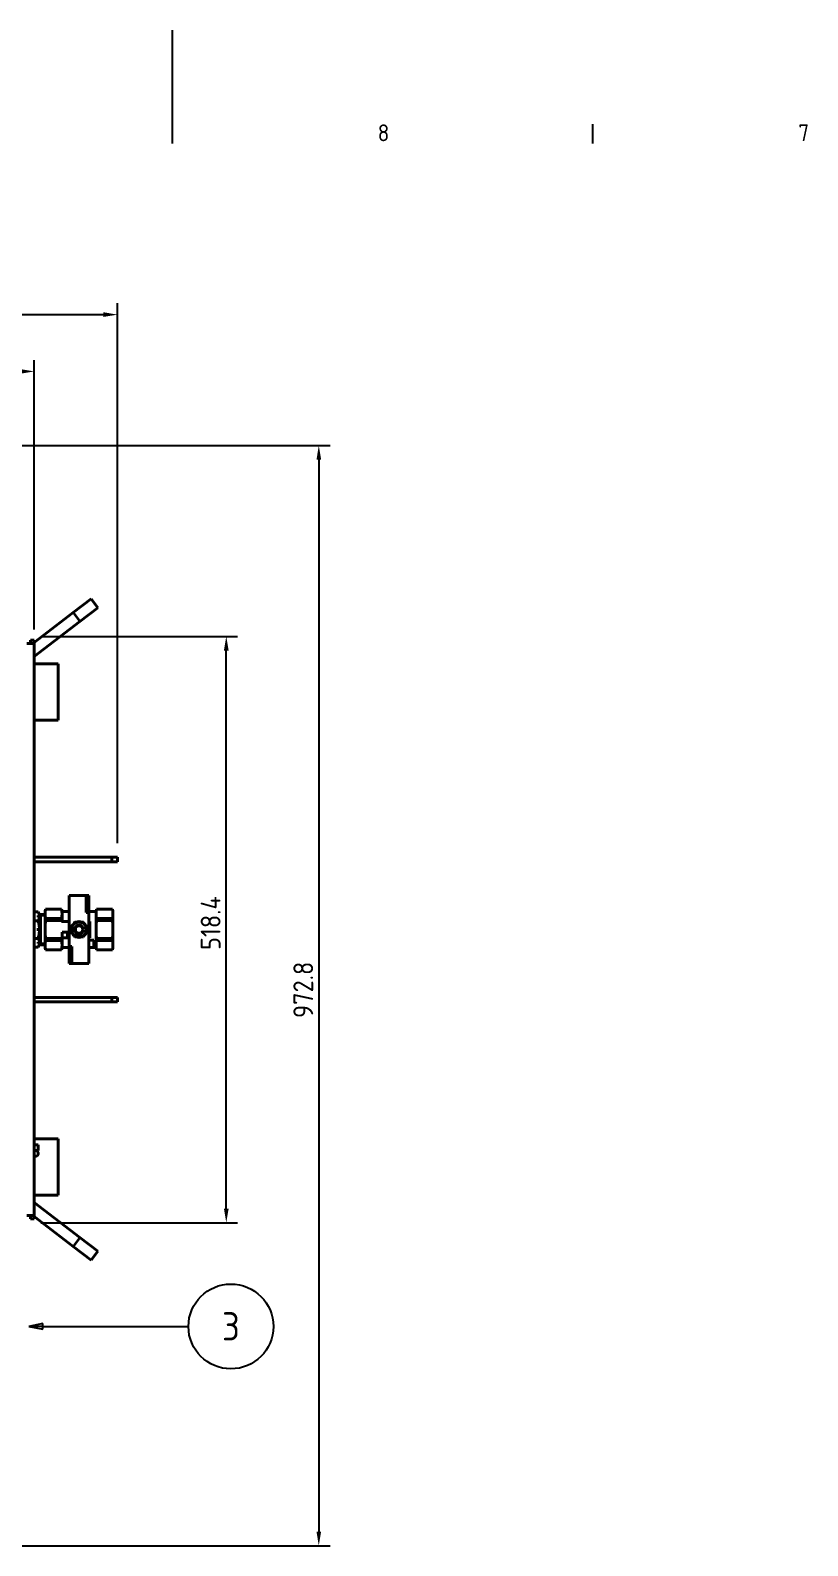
# Model space of a CAD drawing. Header units: millimetres. Extents: x 0 to 5945, y 0 to 4205.
# Drawn here: x 2847 to 3534, y 2865 to 4205 of the extents above; entities that cross this region are included whole.
import ezdxf

# ---------------------------------------------------------------- set-up
doc = ezdxf.new("R2010")
doc.units = ezdxf.units.MM
doc.header["$LTSCALE"] = 5
doc.layers.get('0').update_dxf_attribs({"color": 3, "lineweight": 25})
for name, color, linetype, lineweight in [('가시적인 것(ISO)', 3, 'Continuous', 40), ('가시적인 좁은 것(ISO)', 3, 'Continuous', 35), ('경계(ISO)', 7, 'Continuous', 25), ('기호(ISO)', 5, 'Continuous', 25), ('치수(ISO)', 2, 'Continuous', 25)]:
    doc.layers.add(name, color=color, linetype=linetype, lineweight=lineweight)
doc.styles.add('문자 텍스트_PSTEK_POSCO', font='isocp.shx')
doc.styles.add('부품번호텍스트_PSTEK_POSCO', font='isocp.shx')
doc.styles.add('치수 텍스트_PSTEK_POSCO', font='isocp.shx')
doc.dimstyles.new('치수_PSTEK_POSCO', dxfattribs={"dimscale": 5, "dimtxt": 3.5, "dimasz": 2.5, "dimexe": 2, "dimexo": 2.5, "dimgap": 1, "dimtad": 1, "dimrnd": 1e-08, "dimdsep": 46, "dimtxsty": '치수 텍스트_PSTEK_POSCO', "dimcen": 0.09, "dimdle": 10, "dimclrd": 7, "dimclre": 7, "dimclrt": 2, "dimadec": 1, "dimazin": 2, "dimtfac": 1, "dimtmove": 0, "dimatfit": 3, "dimfxl": 0, "dimtolj": 1, "dimlwd": -1, "dimlwe": -1, "dimarcsym": 0})

# ---------------------------------------------------------------- blocks, each defined once
blk = doc.blocks.new('경계 Default Border')
at = {"layer": '경계(ISO)'}
blk.add_line((668.81, 821), (668.81, 824.4), dxfattribs=at)
at = {"layer": '경계(ISO)', "flags": 128}
blk.add_lwpolyline([(594.5, 841), (594.5, 821)], dxfattribs=at)
at = {"layer": '경계(ISO)', "color": 2, "char_height": 3, "attachment_point": 7, "style": '문자 텍스트_PSTEK_POSCO'}
for s, insert in [('8', (630.8, 821.37)), ('7', (705.11, 821.39))]:
    blk.add_mtext(s, dxfattribs=dict(at, insert=insert))
blk = doc.blocks.new('품번기호2')
at = {"layer": '기호(ISO)', "color": 7}
for p, q in [((571.63, 612.29), (569.13, 611.79)), ((571.63, 611.79), (569.13, 611.79)), ((569.13, 611.79), (571.63, 611.29)), ((571.63, 611.29), (571.63, 612.29)), ((571.63, 611.79), (597.36, 611.79))]:
    blk.add_line(p, q, dxfattribs=at)
at = {"layer": '기호(ISO)', "color": 7, "flags": 128}
blk.add_lwpolyline([(571.63, 612.29), (569.13, 611.79)], dxfattribs=at)
at = {"layer": '기호(ISO)'}
blk.add_circle((604.86, 611.79), 7.5, dxfattribs=at)
at = {"layer": '기호(ISO)', "color": 7}
blk.add_solid([(571.63, 612.29), (569.13, 611.79), (571.63, 611.29), (571.63, 612.29)], dxfattribs=at)
at = {"layer": '기호(ISO)', "color": 7, "insert": (604.86, 611.82), "char_height": 5, "attachment_point": 5, "style": '부품번호텍스트_PSTEK_POSCO'}
blk.add_mtext('3', dxfattribs=at)
blk = doc.blocks.new('*D28')
at = {"layer": 'Defpoints', "color": 0}
for p in [(2844, 3669.1), (3020.2, 3669.1), (2844, 3150.7)]:
    blk.add_point(p, dxfattribs=at)
at = {"layer": '치수(ISO)', "color": 7}
for p, q in [((2856.5, 3669.1), (3030.2, 3669.1)), ((3020.2, 3163.2), (3020.2, 3656.6)), ((2856.5, 3150.7), (3030.2, 3150.7))]:
    blk.add_line(p, q, dxfattribs=at)
for points in [[(3018.1, 3656.6), (3022.3, 3656.6), (3020.2, 3669.1)], [(3018.1, 3163.2), (3022.3, 3163.2), (3020.2, 3150.7)]]:
    blk.add_solid(points, dxfattribs=at)
at = {"layer": '치수(ISO)', "color": 2, "insert": (3006.4, 3391.8), "char_height": 17.5, "attachment_point": 4, "rotation": 90, "style": '치수 텍스트_PSTEK_POSCO'}
blk.add_mtext('\\A1;518.4', dxfattribs=at)
blk = doc.blocks.new('*D29')
at = {"layer": 'Defpoints', "color": 0}
for p in [(2850.4, 3903.4), (2203, 3662.7), (2850.4, 3662.7)]:
    blk.add_point(p, dxfattribs=at)
at = {"layer": '치수(ISO)', "color": 7}
for p, q in [((2203, 3675.2), (2203, 3913.4)), ((2850.4, 3675.2), (2850.4, 3913.4)), ((2215.5, 3903.4), (2837.9, 3903.4))]:
    blk.add_line(p, q, dxfattribs=at)
for points in [[(2215.5, 3905.5), (2215.5, 3901.3), (2203, 3903.4)], [(2837.9, 3905.5), (2837.9, 3901.3), (2850.4, 3903.4)]]:
    blk.add_solid(points, dxfattribs=at)
at = {"layer": '치수(ISO)', "color": 2, "insert": (2499.9, 3917.2), "char_height": 17.5, "attachment_point": 4, "style": '치수 텍스트_PSTEK_POSCO'}
blk.add_mtext('\\A1;647.4', dxfattribs=at)
blk = doc.blocks.new('*D57')
at = {"layer": 'Defpoints', "color": 0}
for p in [(2924.2, 3953.6), (2924.2, 3473.9), (1547.2, 3428.7)]:
    blk.add_point(p, dxfattribs=at)
at = {"layer": '치수(ISO)', "color": 7}
for p, q in [((1547.2, 3441.2), (1547.2, 3963.6)), ((1559.7, 3953.6), (2911.7, 3953.6)), ((2924.2, 3486.4), (2924.2, 3963.6))]:
    blk.add_line(p, q, dxfattribs=at)
for points in [[(1559.7, 3955.7), (1559.7, 3951.6), (1547.2, 3953.6)], [(2911.7, 3955.7), (2911.7, 3951.6), (2924.2, 3953.6)]]:
    blk.add_solid(points, dxfattribs=at)
at = {"layer": '치수(ISO)', "color": 2, "insert": (2215.5, 3967.4), "char_height": 17.5, "attachment_point": 4, "style": '치수 텍스트_PSTEK_POSCO'}
blk.add_mtext('\\A1;1377', dxfattribs=at)
blk = doc.blocks.new('*D58')
at = {"layer": 'Defpoints', "color": 0}
for p in [(2791.7, 3837.9), (2728, 2865.1), (3101.9, 2865.1)]:
    blk.add_point(p, dxfattribs=at)
at = {"layer": '치수(ISO)', "color": 7}
for p, q in [((2804.2, 3837.9), (3111.9, 3837.9)), ((3101.9, 3825.4), (3101.9, 2877.6)), ((2740.5, 2865.1), (3111.9, 2865.1))]:
    blk.add_line(p, q, dxfattribs=at)
for points in [[(3099.9, 3825.4), (3104, 3825.4), (3101.9, 3837.9)], [(3099.9, 2877.6), (3104, 2877.6), (3101.9, 2865.1)]]:
    blk.add_solid(points, dxfattribs=at)
at = {"layer": '치수(ISO)', "color": 2, "insert": (3088.2, 3331.7), "char_height": 17.5, "attachment_point": 4, "rotation": 90, "style": '치수 텍스트_PSTEK_POSCO'}
blk.add_mtext('\\A1;972.8', dxfattribs=at)

msp = doc.modelspace()

# ---------------------------------------------------------------- linework, layer by layer
at = {"layer": '가시적인 것(ISO)'}
for p, q in [((2884.895, 3690.202), (2900.781, 3702.353)), ((2906.856, 3694.41), (2900.781, 3702.353)), ((2850.368, 3663.794), (2884.895, 3690.202)), ((2906.856, 3694.41), (2890.97, 3682.259)), ((2890.97, 3682.259), (2850.368, 3651.204)), ((2849.51, 3662.715), (2843.968, 3662.715)), ((2847.168, 3662.715), (2847.168, 3665.815)), ((2847.168, 3665.815), (2850.368, 3665.815)), ((2850.368, 3662.715), (2849.51, 3662.715)), ((2850.368, 3665.815), (2850.368, 3662.715)), ((2850.368, 3662.715), (2850.368, 3157.115)), ((2871.668, 3644.915), (2850.368, 3644.915)), ((2871.668, 3594.915), (2871.668, 3644.915)), ((2850.368, 3594.915), (2871.668, 3594.915)), ((2850.368, 3473.915), (2919.168, 3473.915)), ((2924.168, 3473.915), (2919.168, 3473.915)), ((2919.168, 3473.915), (2919.168, 3469.915)), ((2924.168, 3469.915), (2924.168, 3473.915)), ((2850.368, 3469.915), (2919.168, 3469.915)), ((2919.168, 3469.915), (2924.168, 3469.915)), ((2881.334, 3439.915), (2881.334, 3394.915)), ((2896.434, 3439.915), (2881.334, 3439.915)), ((2896.434, 3436.915), (2896.434, 3439.915)), ((2898.934, 3439.915), (2896.434, 3439.915)), ((2896.434, 3436.915), (2896.434, 3427.915)), ((2898.934, 3439.915), (2898.934, 3436.915)), ((2898.934, 3427.915), (2898.934, 3436.915)), ((2853.962, 3425.504), (2850.368, 3425.504)), ((2853.962, 3417.71), (2850.368, 3417.71)), ((2855.134, 3423.473), (2853.962, 3425.504)), ((2854.168, 3422.233), (2854.168, 3420.98)), ((2855.134, 3422.233), (2854.168, 3422.233)), ((2854.168, 3420.98), (2855.134, 3420.98)), ((2855.134, 3422.233), (2855.134, 3423.473)), ((2855.168, 3423.473), (2855.134, 3423.473)), ((2855.134, 3411.168), (2855.134, 3420.98)), ((2855.168, 3423.473), (2855.168, 3396.357)), ((2860.134, 3423.318), (2855.168, 3423.473)), ((2855.963, 3396.382), (2855.963, 3423.449)), ((2860.134, 3425.915), (2860.648, 3427.835)), ((2860.134, 3423.772), (2860.134, 3425.915)), ((2860.134, 3409.915), (2860.134, 3423.772)), ((2860.648, 3427.807), (2860.648, 3427.835)), ((2860.648, 3427.835), (2874.62, 3427.835)), ((2860.648, 3427.807), (2874.62, 3427.807)), ((2874.62, 3419.737), (2860.648, 3419.737)), ((2860.648, 3417.985), (2860.648, 3419.737)), ((2860.648, 3417.985), (2874.62, 3417.985)), ((2874.62, 3427.807), (2874.62, 3427.835)), ((2875.134, 3425.915), (2874.62, 3427.835)), ((2874.62, 3417.985), (2874.62, 3419.737)), ((2874.72, 3417.115), (2881.334, 3417.115)), ((2875.134, 3423.772), (2875.134, 3425.915)), ((2875.134, 3425.915), (2881.334, 3425.915)), ((2875.134, 3417.115), (2875.134, 3423.772)), ((2896.434, 3424.915), (2896.434, 3427.915)), ((2896.434, 3424.915), (2898.934, 3424.915)), ((2898.934, 3427.915), (2898.934, 3424.915)), ((2898.934, 3425.915), (2905.134, 3425.915)), ((2898.934, 3379.915), (2898.934, 3424.915)), ((2898.934, 3417.115), (2899.634, 3417.115)), ((2899.634, 3417.115), (2899.634, 3409.915)), ((2905.134, 3425.915), (2905.648, 3427.835)), ((2905.134, 3423.772), (2905.134, 3425.915)), ((2905.134, 3409.915), (2905.134, 3423.772)), ((2905.648, 3427.807), (2905.648, 3427.835)), ((2905.648, 3427.835), (2919.62, 3427.835)), ((2905.648, 3427.807), (2919.62, 3427.807)), ((2919.62, 3419.737), (2905.648, 3419.737)), ((2905.648, 3417.985), (2905.648, 3419.737)), ((2905.648, 3417.985), (2919.62, 3417.985)), ((2919.62, 3427.807), (2919.62, 3427.835)), ((2920.134, 3425.915), (2919.62, 3427.835)), ((2919.62, 3417.985), (2919.62, 3419.737)), ((2920.134, 3423.772), (2920.134, 3425.915)), ((2920.134, 3409.915), (2920.134, 3423.772)), ((2854.168, 3411.168), (2854.168, 3408.663)), ((2855.134, 3411.168), (2854.168, 3411.168)), ((2854.168, 3408.663), (2855.134, 3408.663)), ((2855.134, 3398.85), (2855.134, 3408.663)), ((2860.134, 3396.059), (2860.134, 3409.915)), ((2875.134, 3402.715), (2875.134, 3407.515)), ((2875.134, 3407.515), (2879.934, 3407.515)), ((2879.934, 3407.515), (2879.934, 3402.715)), ((2899.634, 3409.915), (2899.634, 3402.715)), ((2905.134, 3396.059), (2905.134, 3409.915)), ((2920.134, 3396.059), (2920.134, 3409.915)), ((2853.962, 3402.121), (2850.368, 3402.121)), ((2853.962, 3394.327), (2850.368, 3394.327)), ((2855.134, 3396.357), (2853.962, 3394.327)), ((2854.168, 3398.85), (2854.168, 3397.598)), ((2855.134, 3398.85), (2854.168, 3398.85)), ((2854.168, 3397.598), (2855.134, 3397.598)), ((2855.134, 3396.357), (2855.134, 3397.598)), ((2855.168, 3396.357), (2855.134, 3396.357)), ((2860.134, 3396.513), (2855.168, 3396.357)), ((2860.134, 3393.915), (2860.134, 3396.059)), ((2860.134, 3393.915), (2860.648, 3391.995)), ((2874.62, 3401.845), (2860.648, 3401.845)), ((2860.648, 3400.094), (2860.648, 3401.845)), ((2860.648, 3400.094), (2874.62, 3400.094)), ((2874.62, 3392.024), (2860.648, 3392.024)), ((2860.648, 3391.995), (2860.648, 3392.024)), ((2860.648, 3391.995), (2874.62, 3391.995)), ((2874.62, 3400.094), (2874.62, 3401.845)), ((2875.134, 3393.915), (2874.62, 3391.995)), ((2874.62, 3391.995), (2874.62, 3392.024)), ((2875.134, 3402.715), (2874.72, 3402.715)), ((2879.934, 3402.715), (2875.134, 3402.715)), ((2875.134, 3396.059), (2875.134, 3402.715)), ((2875.134, 3393.915), (2875.134, 3396.059)), ((2875.134, 3393.915), (2881.334, 3393.915)), ((2881.334, 3402.715), (2879.934, 3402.715)), ((2881.334, 3391.915), (2881.334, 3394.915)), ((2883.834, 3394.915), (2881.334, 3394.915)), ((2881.334, 3391.915), (2881.334, 3382.915)), ((2883.834, 3394.915), (2883.834, 3391.915)), ((2883.834, 3382.915), (2883.834, 3391.915)), ((2899.634, 3402.715), (2898.934, 3402.715)), ((2898.934, 3400.415), (2903.134, 3400.415)), ((2903.134, 3393.915), (2898.934, 3393.915)), ((2903.134, 3400.415), (2903.134, 3393.915)), ((2903.134, 3393.915), (2905.134, 3393.915)), ((2905.134, 3393.915), (2905.134, 3396.059)), ((2905.134, 3393.915), (2905.648, 3391.995)), ((2919.62, 3401.845), (2905.648, 3401.845)), ((2905.648, 3400.094), (2905.648, 3401.845)), ((2905.648, 3400.094), (2919.62, 3400.094)), ((2919.62, 3392.024), (2905.648, 3392.024)), ((2905.648, 3391.995), (2905.648, 3392.024)), ((2905.648, 3391.995), (2919.62, 3391.995)), ((2919.62, 3400.094), (2919.62, 3401.845)), ((2920.134, 3393.915), (2919.62, 3391.995)), ((2919.62, 3391.995), (2919.62, 3392.024)), ((2920.134, 3393.915), (2920.134, 3396.059)), ((2881.334, 3379.915), (2881.334, 3382.915)), ((2881.334, 3379.915), (2883.834, 3379.915)), ((2883.834, 3382.915), (2883.834, 3379.915)), ((2883.834, 3379.915), (2898.934, 3379.915)), ((2850.368, 3349.915), (2919.168, 3349.915)), ((2924.168, 3349.915), (2919.168, 3349.915)), ((2919.168, 3349.915), (2919.168, 3345.915)), ((2924.168, 3345.915), (2924.168, 3349.915)), ((2850.368, 3345.915), (2919.168, 3345.915)), ((2919.168, 3345.915), (2924.168, 3345.915)), ((2871.668, 3224.915), (2850.368, 3224.915)), ((2850.368, 3219.415), (2854.168, 3219.415)), ((2854.168, 3214.415), (2854.168, 3219.415)), ((2871.668, 3174.915), (2871.668, 3224.915)), ((2850.368, 3214.415), (2851.668, 3214.415)), ((2851.668, 3209.415), (2850.368, 3209.415)), ((2854.168, 3214.415), (2851.668, 3214.415)), ((2871.668, 3174.915), (2850.368, 3174.915)), ((2890.97, 3137.571), (2850.368, 3168.626)), ((2843.968, 3157.115), (2849.51, 3157.115)), ((2847.168, 3154.015), (2847.168, 3157.115)), ((2847.168, 3154.015), (2850.368, 3154.015)), ((2849.51, 3157.115), (2850.368, 3157.115)), ((2850.368, 3157.115), (2850.368, 3154.015)), ((2850.368, 3156.037), (2884.895, 3129.628)), ((2890.97, 3137.571), (2906.856, 3125.421)), ((2900.781, 3117.478), (2884.895, 3129.628)), ((2900.781, 3117.478), (2906.856, 3125.421))]:
    msp.add_line(p, q, dxfattribs=at)
for radius in [4, 3.233]:
    msp.add_circle((2890.134, 3409.915), radius, dxfattribs=at)
for centre, radius, start, end in [((2890.134, 3409.915), 7, 68.213211, 111.786789), ((2890.134, 3409.915), 7, 128.213211, 171.786789), ((2890.134, 3409.915), 7, 188.213211, 231.786789), ((2890.134, 3409.915), 6.5, 150, 210), ((2890.134, 3409.915), 6.5, 90, 150), ((2890.134, 3409.915), 6.5, 210, 270), ((2890.134, 3409.915), 7, 248.213211, 291.786789), ((2890.134, 3409.915), 6.5, 30, 90), ((2890.134, 3409.915), 6.5, 270, 330), ((2890.134, 3409.915), 7, 8.213211, 51.786789), ((2890.134, 3409.915), 7, 308.213211, 351.786789), ((2890.134, 3409.915), 6.5, 330, 30), ((2851.668, 3211.915), 2.5, 270, 90)]:
    msp.add_arc(centre, radius, start, end, dxfattribs=at)
for points, weights in [([(2853.962, 3425.504), (2854.972, 3423.755), (2855.134, 3422.233)], [1.00007075032, 1.03163894694, 1.01059853484]), ([(2855.134, 3420.98), (2854.972, 3419.459), (2853.962, 3417.71)], [1.01059853484, 1.03163894694, 1.00007075032]), ([(2853.962, 3417.71), (2854.972, 3414.211), (2855.134, 3411.168)], [1.00007075032, 1.03163894694, 1.01059853484]), ([(2860.134, 3423.772), (2860.134, 3425.675), (2860.648, 3427.807)], [1, 1.0295630141, 1]), ([(2860.648, 3419.737), (2860.134, 3421.868), (2860.134, 3423.772)], [1, 1.0295630141, 1]), ([(2860.134, 3409.915), (2860.134, 3413.722), (2860.648, 3417.985)], [1, 1.0295630141, 1]), ([(2874.62, 3427.807), (2875.134, 3425.675), (2875.134, 3423.772)], [1, 1.0295630141, 1]), ([(2875.134, 3423.772), (2875.134, 3421.868), (2874.62, 3419.737)], [1, 1.0295630141, 1]), ([(2874.62, 3417.985), (2874.673, 3417.546), (2874.72, 3417.115)], [2.70379755074, 2.71967206274, 2.73399320319]), ([(2905.134, 3423.772), (2905.134, 3425.675), (2905.648, 3427.807)], [1, 1.0295630141, 1]), ([(2905.648, 3419.737), (2905.134, 3421.868), (2905.134, 3423.772)], [1, 1.0295630141, 1]), ([(2905.134, 3409.915), (2905.134, 3413.722), (2905.648, 3417.985)], [1, 1.0295630141, 1]), ([(2919.62, 3427.807), (2920.134, 3425.675), (2920.134, 3423.772)], [1, 1.0295630141, 1]), ([(2920.134, 3423.772), (2920.134, 3421.868), (2919.62, 3419.737)], [1, 1.0295630141, 1]), ([(2919.62, 3417.985), (2920.134, 3413.722), (2920.134, 3409.915)], [1, 1.0295630141, 1]), ([(2855.134, 3408.663), (2854.972, 3405.62), (2853.962, 3402.121)], [1.01059853484, 1.03163894694, 1.00007075032]), ([(2860.648, 3401.845), (2860.134, 3406.109), (2860.134, 3409.915)], [1, 1.0295630141, 1]), ([(2884.505, 3413.165), (2883.634, 3411.657), (2882.628, 3409.915)], [1, 1.04314139574, 1.01001874936]), ([(2882.628, 3409.915), (2883.634, 3408.174), (2884.505, 3406.665)], [1.01001874936, 1.04314139574, 1]), ([(2886.381, 3416.415), (2885.376, 3414.674), (2884.505, 3413.165)], [1.01001874936, 1.04314139574, 1]), ([(2884.505, 3406.665), (2885.376, 3405.157), (2886.381, 3403.415)], [1, 1.04314139574, 1.01001874936]), ([(2890.134, 3416.415), (2888.392, 3416.415), (2886.381, 3416.415)], [1, 1.04314139574, 1.01001874936]), ([(2886.381, 3403.415), (2888.392, 3403.415), (2890.134, 3403.415)], [1.01001874936, 1.04314139574, 1]), ([(2893.887, 3416.415), (2891.876, 3416.415), (2890.134, 3416.415)], [1.01001874936, 1.04314139574, 1]), ([(2890.134, 3403.415), (2891.876, 3403.415), (2893.887, 3403.415)], [1, 1.04314139574, 1.01001874936]), ([(2895.763, 3413.165), (2894.892, 3414.674), (2893.887, 3416.415)], [1, 1.04314139574, 1.01001874936]), ([(2893.887, 3403.415), (2894.892, 3405.157), (2895.763, 3406.665)], [1.01001874936, 1.04314139574, 1]), ([(2897.64, 3409.915), (2896.634, 3411.657), (2895.763, 3413.165)], [1.01001874936, 1.04314139574, 1]), ([(2895.763, 3406.665), (2896.634, 3408.174), (2897.64, 3409.915)], [1, 1.04314139574, 1.01001874936]), ([(2905.648, 3401.845), (2905.134, 3406.109), (2905.134, 3409.915)], [1, 1.0295630141, 1]), ([(2920.134, 3409.915), (2920.134, 3406.109), (2919.62, 3401.845)], [1, 1.0295630141, 1]), ([(2853.962, 3402.121), (2854.972, 3400.372), (2855.134, 3398.85)], [1.00007075032, 1.03163894694, 1.01059853484]), ([(2855.134, 3397.598), (2854.972, 3396.076), (2853.962, 3394.327)], [1.01059853484, 1.03163894694, 1.00007075032]), ([(2860.134, 3396.059), (2860.134, 3397.962), (2860.648, 3400.094)], [1, 1.0295630141, 1]), ([(2860.648, 3392.024), (2860.134, 3394.156), (2860.134, 3396.059)], [1, 1.0295630141, 1]), ([(2874.72, 3402.715), (2874.673, 3402.285), (2874.62, 3401.845)], [2.73399320319, 2.71967206274, 2.70379755074]), ([(2874.62, 3400.094), (2875.134, 3397.962), (2875.134, 3396.059)], [1, 1.0295630141, 1]), ([(2875.134, 3396.059), (2875.134, 3394.156), (2874.62, 3392.024)], [1, 1.0295630141, 1]), ([(2905.134, 3396.059), (2905.134, 3397.962), (2905.648, 3400.094)], [1, 1.0295630141, 1]), ([(2905.648, 3392.024), (2905.134, 3394.156), (2905.134, 3396.059)], [1, 1.0295630141, 1]), ([(2919.62, 3400.094), (2920.134, 3397.962), (2920.134, 3396.059)], [1, 1.0295630141, 1]), ([(2920.134, 3396.059), (2920.134, 3394.156), (2919.62, 3392.024)], [1, 1.0295630141, 1])]:
    msp.add_rational_spline(points, weights, degree=2, dxfattribs=at)
at = {"layer": '가시적인 좁은 것(ISO)'}
for p, q in [((2884.895, 3690.202), (2890.97, 3682.259)), ((2896.434, 3436.915), (2898.934, 3436.915)), ((2860.134, 3422.156), (2855.963, 3422.286)), ((2898.934, 3427.915), (2896.434, 3427.915)), ((2855.963, 3397.545), (2860.134, 3397.675)), ((2881.334, 3391.915), (2883.834, 3391.915)), ((2883.834, 3382.915), (2881.334, 3382.915)), ((2890.97, 3137.571), (2884.895, 3129.628))]:
    msp.add_line(p, q, dxfattribs=at)

# ---------------------------------------------------------------- block references
at = {"xscale": 5, "yscale": 5, "zscale": 5}
msp.add_blockref('경계 Default Border', (0, 0), dxfattribs=at)
at = {"layer": '기호(ISO)', "xscale": 5, "yscale": 5, "zscale": 5}
msp.add_blockref('품번기호2', (0, 0), dxfattribs=at)

# ---------------------------------------------------------------- dimensions: what is measured, and where the dimension line sits
at = {"layer": '치수(ISO)', "color": 7}
for base, p1, p2, angle, picture, middle in [((2924.168, 3953.643), (1547.168, 3428.665), (2924.168, 3473.915), 180, '*D57', (2235.668, 3953.643)), ((3101.938, 2865.115), (2791.668, 3837.915), (2728.007, 2865.115), 90, '*D58', (3101.938, 3356.515)), ((3020.185, 3669.115), (2843.968, 3150.715), (2843.968, 3669.115), 90, '*D28', (3020.185, 3415.459))]:
    dim = msp.add_linear_dim(base=base, p1=p1, p2=p2, angle=angle, dimstyle='치수_PSTEK_POSCO', override={"dimdec": 2, "dimtp": 0, "dimtm": 0, "dimtdec": 2, "dimtofl": 0, "dimatfit": 1}, dxfattribs=at)
    dim.commit()
    dim.dimension.update_dxf_attribs({"geometry": picture, "text_midpoint": middle, "dimtype": 160})
dim = msp.add_linear_dim(base=(2850.368, 3903.424), p1=(2202.968, 3662.715), p2=(2850.368, 3662.715), dimstyle='치수_PSTEK_POSCO', override={"dimdec": 2, "dimtp": 0, "dimtm": 0, "dimtdec": 2, "dimtofl": 0, "dimatfit": 1}, dxfattribs=at)
dim.commit()
dim.dimension.update_dxf_attribs({"geometry": '*D29', "text_midpoint": (2526.668, 3903.424), "dimtype": 160})

doc.saveas('drawing.dxf')
